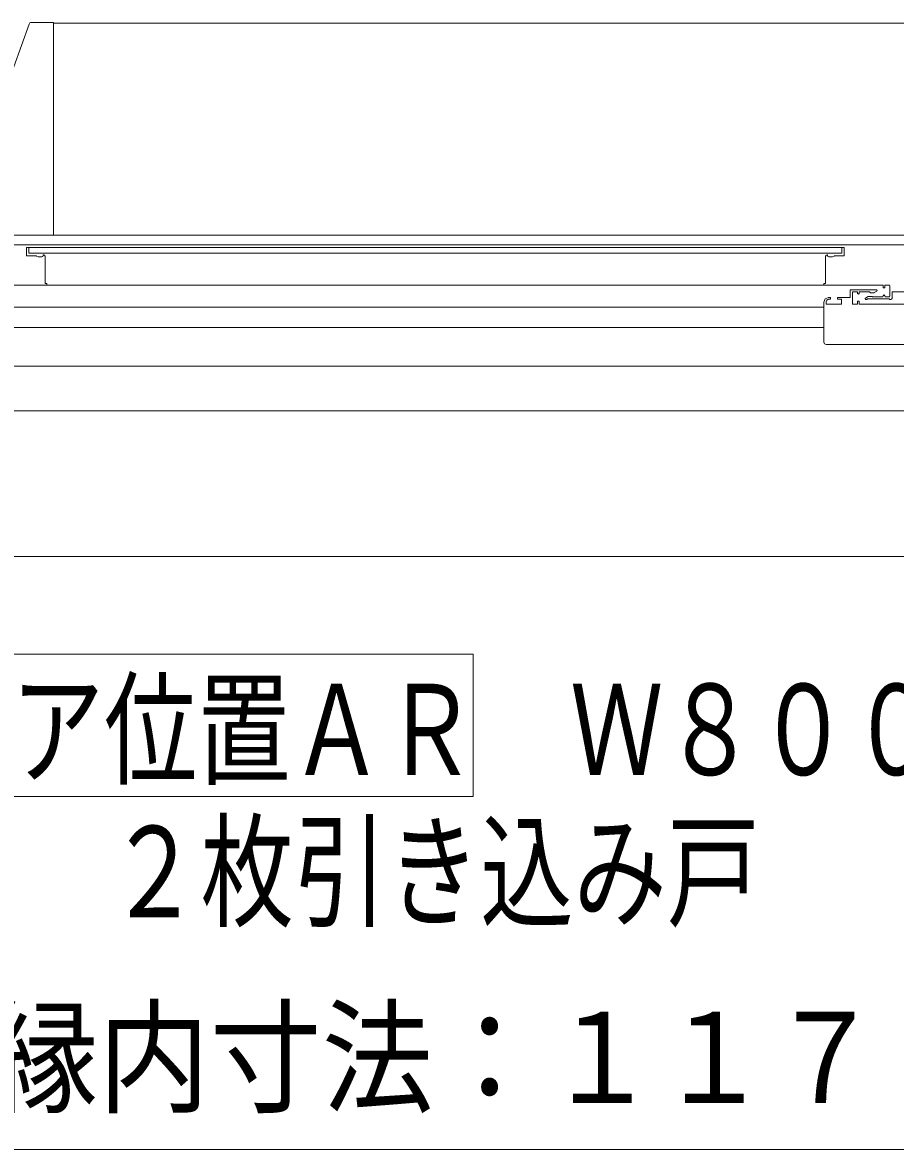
# Model space of a CAD drawing. Units: millimetres on the paper. Extents: x -305 to 305, y -152 to 152.
# Drawn here: x -157.2 to -138.8, y -47.25 to -23.49 of the extents above; entities that cross this region are included whole.
import ezdxf
from ezdxf.enums import TextEntityAlignment as Align

# ---------------------------------------------------------------- set-up
doc = ezdxf.new("R2010")
doc.units = ezdxf.units.MM
doc.layers.add('0-0_0', color=7, linetype='Continuous', lineweight=9)
doc.layers.add('0-1_VIEW0001', color=7, linetype='Continuous', lineweight=9)
doc.styles.add('ＭＳ ゴシック', font='')
doc.styles.get('ＭＳ ゴシック').set_extended_font_data('MS Gothic')

msp = doc.modelspace()

# ---------------------------------------------------------------- linework, layer by layer
at = {"layer": '0-0_0'}
msp.add_line((-119.734, -47.246), (-177.029, -47.246), dxfattribs=at)
at = {"layer": '0-1_VIEW0001'}
for p, q in [((-157.014, -23.492), (-156.549, -23.492)), ((-156.549, -25.203), (-156.549, -23.492)), ((-157.543, -24.875), (-157.061, -23.525)), ((-156.549, -27.949), (-156.549, -25.205)), ((-156.549, -27.977), (-156.549, -27.949)), ((-158.434, -28.176), (-138.359, -28.176)), ((-157.114, -28.241), (-157.114, -28.401)), ((-139.889, -28.231), (-157.104, -28.231)), ((-157.064, -28.356), (-157.064, -28.231)), ((-139.929, -28.231), (-139.929, -28.356)), ((-139.879, -28.241), (-139.879, -28.401)), ((-157.104, -28.411), (-156.924, -28.411)), ((-157.064, -28.356), (-139.929, -28.356)), ((-156.905, -28.415), (-156.867, -28.43)), ((-156.861, -28.431), (-156.789, -28.431)), ((-156.764, -28.406), (-156.764, -28.401)), ((-156.754, -28.391), (-156.753, -28.391)), ((-156.746, -28.393), (-156.731, -28.402)), ((-156.724, -28.415), (-156.724, -28.981)), ((-140.269, -28.415), (-140.269, -28.981)), ((-140.269, -28.426), (-140.269, -28.451)), ((-140.248, -28.394), (-140.262, -28.402)), ((-140.239, -28.391), (-140.24, -28.391)), ((-140.229, -28.406), (-140.229, -28.401)), ((-140.132, -28.431), (-140.204, -28.431)), ((-140.088, -28.415), (-140.127, -28.43)), ((-139.889, -28.411), (-140.07, -28.411)), ((-158.643, -29.026), (-139.059, -29.026)), ((-156.714, -28.991), (-156.694, -28.991)), ((-156.684, -29.001), (-156.684, -29.011)), ((-140.309, -29.001), (-140.309, -29.011)), ((-140.279, -28.991), (-140.299, -28.991)), ((-139.251, -29.186), (-139.324, -29.186)), ((-139.192, -29.154), (-139.244, -29.184)), ((-139.059, -29.036), (-139.059, -29.076)), ((-139.049, -29.086), (-139.029, -29.086)), ((-139.019, -29.076), (-139.019, -29.036)), ((-139.009, -29.026), (-138.929, -29.026)), ((-138.914, -29.041), (-138.914, -29.261)), ((-138.869, -29.306), (-138.869, -29.181)), ((-138.854, -29.166), (-138.609, -29.166)), ((-140.309, -30.226), (-140.309, -29.386)), ((-140.209, -29.286), (-140.179, -29.286)), ((-140.179, -29.326), (-140.209, -29.326)), ((-140.169, -29.291), (-140.169, -29.316)), ((-140.169, -29.296), (-140.169, -29.316)), ((-139.934, -29.426), (-139.934, -29.326)), ((-139.934, -29.401), (-139.934, -29.341)), ((-121.299, -29.426), (-139.559, -29.426)), ((-139.434, -29.313), (-139.434, -29.316)), ((-139.419, -29.331), (-139.404, -29.331)), ((-139.385, -29.316), (-138.934, -29.316)), ((-139.074, -29.276), (-139.269, -29.276)), ((-139.059, -29.251), (-139.059, -29.261)), ((-139.019, -29.261), (-139.019, -29.251)), ((-138.929, -29.276), (-139.004, -29.276)), ((-138.914, -29.331), (-138.894, -29.331)), ((-177.364, -29.492), (-140.309, -29.492)), ((-140.309, -29.664), (-140.309, -29.684)), ((-140.309, -29.922), (-177.264, -29.922)), ((-119.574, -30.276), (-140.259, -30.276)), ((-177.434, -30.737), (-121.155, -30.737)), ((-177.434, -31.677), (-122.33, -31.677)), ((-178.609, -34.747), (-118.134, -34.747)), ((-159.696, -36.809), (-147.696, -36.809)), ((-147.696, -39.809), (-147.696, -36.809)), ((-159.696, -39.809), (-147.696, -39.809))]:
    msp.add_line(p, q, dxfattribs=at)
at = {"layer": '0-1_VIEW0001', "color": 5}
for p, q in [((-121.11, -23.502), (-156.549, -23.502)), ((-121.356, -27.977), (-157.549, -27.977))]:
    msp.add_line(p, q, dxfattribs=at)
at = {"layer": '0-1_VIEW0001'}
for points in [[(-156.774, -23.492), (-156.773, -23.492), (-156.772, -23.492), (-156.77, -23.492)], [(-139.889, -28.231), (-139.882, -28.234), (-139.879, -28.241)], [(-140.262, -28.402), (-140.267, -28.407), (-140.269, -28.415)], [(-140.24, -28.391), (-140.244, -28.392), (-140.248, -28.394)], [(-140.229, -28.401), (-140.232, -28.394), (-140.239, -28.391)], [(-140.204, -28.431), (-140.222, -28.424), (-140.229, -28.406)], [(-140.127, -28.43), (-140.129, -28.431), (-140.132, -28.431)], [(-140.07, -28.411), (-140.079, -28.412), (-140.088, -28.415)], [(-139.879, -28.401), (-139.882, -28.408), (-139.889, -28.411)], [(-140.299, -28.991), (-140.306, -28.994), (-140.309, -29.001)], [(-140.309, -29.011), (-140.305, -29.022), (-140.294, -29.026)], [(-140.269, -28.981), (-140.272, -28.988), (-140.279, -28.991)], [(-139.934, -29.326), (-140.019, -29.326), (-140.019, -29.286), (-139.749, -29.286), (-139.749, -29.126), (-139.199, -29.126)], [(-139.599, -29.201), (-139.599, -29.166), (-139.704, -29.166), (-139.704, -29.426), (-139.599, -29.426), (-139.599, -29.366), (-139.559, -29.366), (-139.559, -29.426)], [(-139.559, -29.201), (-139.579, -29.221), (-139.599, -29.201)], [(-139.344, -29.166), (-139.559, -29.166), (-139.559, -29.201)], [(-139.324, -29.186), (-139.331, -29.183), (-139.334, -29.176), (-139.337, -29.169), (-139.344, -29.166)], [(-139.244, -29.184), (-139.247, -29.186), (-139.251, -29.186)], [(-139.199, -29.126), (-139.185, -29.137), (-139.192, -29.154)], [(-139.069, -29.026), (-139.062, -29.029), (-139.059, -29.036)], [(-139.059, -29.076), (-139.056, -29.083), (-139.049, -29.086)], [(-139.029, -29.086), (-139.022, -29.083), (-139.019, -29.076)], [(-139.019, -29.036), (-139.016, -29.029), (-139.009, -29.026)], [(-138.929, -29.026), (-138.919, -29.031), (-138.914, -29.041)], [(-138.869, -29.181), (-138.865, -29.171), (-138.854, -29.166)], [(-140.309, -29.386), (-140.28, -29.316), (-140.209, -29.286)], [(-140.209, -29.326), (-140.245, -29.341), (-140.259, -29.376)], [(-140.259, -29.376), (-140.259, -29.426), (-139.934, -29.426)], [(-140.179, -29.286), (-140.172, -29.289), (-140.169, -29.296)], [(-140.169, -29.316), (-140.172, -29.323), (-140.179, -29.326)], [(-139.427, -29.3), (-139.432, -29.305), (-139.434, -29.313)], [(-139.434, -29.316), (-139.43, -29.327), (-139.419, -29.331)], [(-139.292, -29.266), (-139.369, -29.266), (-139.427, -29.3)], [(-139.404, -29.331), (-139.398, -29.329), (-139.395, -29.324), (-139.391, -29.318), (-139.385, -29.316)], [(-139.269, -29.276), (-139.275, -29.275), (-139.28, -29.271), (-139.285, -29.268), (-139.292, -29.266)], [(-139.059, -29.261), (-139.064, -29.272), (-139.074, -29.276)], [(-139.019, -29.251), (-139.039, -29.231), (-139.059, -29.251)], [(-139.004, -29.276), (-139.015, -29.272), (-139.019, -29.261)], [(-138.934, -29.316), (-138.927, -29.318), (-138.924, -29.324)], [(-138.914, -29.261), (-138.919, -29.272), (-138.929, -29.276)], [(-138.924, -29.324), (-138.92, -29.329), (-138.914, -29.331)], [(-138.894, -29.331), (-138.877, -29.324), (-138.869, -29.306)], [(-140.259, -30.276), (-140.295, -30.262), (-140.309, -30.226)]]:
    msp.add_lwpolyline(points, dxfattribs=at)
for centre, radius, start, end in [((-157.014, -23.542), 0.05, 90, 160.3462), ((-157.104, -28.241), 0.01, 90, 180), ((-157.104, -28.401), 0.01, 180, 270), ((-156.924, -28.461), 0.05, 68.1986, 90), ((-156.861, -28.416), 0.015, 248.1986, 270), ((-156.789, -28.406), 0.025, 270, 0), ((-156.754, -28.401), 0.01, 90, 180), ((-156.753, -28.406), 0.015, 59.0362, 90), ((-156.739, -28.415), 0.015, 0, 59.0362), ((-156.714, -28.981), 0.01, 180, 270), ((-156.699, -29.011), 0.015, 270, 0), ((-156.694, -29.001), 0.01, 0, 90)]:
    msp.add_arc(centre, radius, start, end, dxfattribs=at)

# ---------------------------------------------------------------- texts
at = {"layer": '0-0_0', "style": 'ＭＳ ゴシック', "width": 0.9}
msp.add_text('額縁内寸法：１１７０', height=1.921, dxfattribs=at).set_placement((-160.323, -46.843), align=Align.BOTTOM_LEFT)
at = {"layer": '0-1_VIEW0001', "style": 'ＭＳ ゴシック', "width": 0.75}
for s, p in [('ドア位置ＡＲ\u3000Ｗ８００', (-159.411, -39.929)), ('２枚引き込み戸', (-155.411, -42.926))]:
    msp.add_text(s, height=1.921, dxfattribs=at).set_placement(p, align=Align.BOTTOM_LEFT)

doc.saveas('drawing.dxf')
